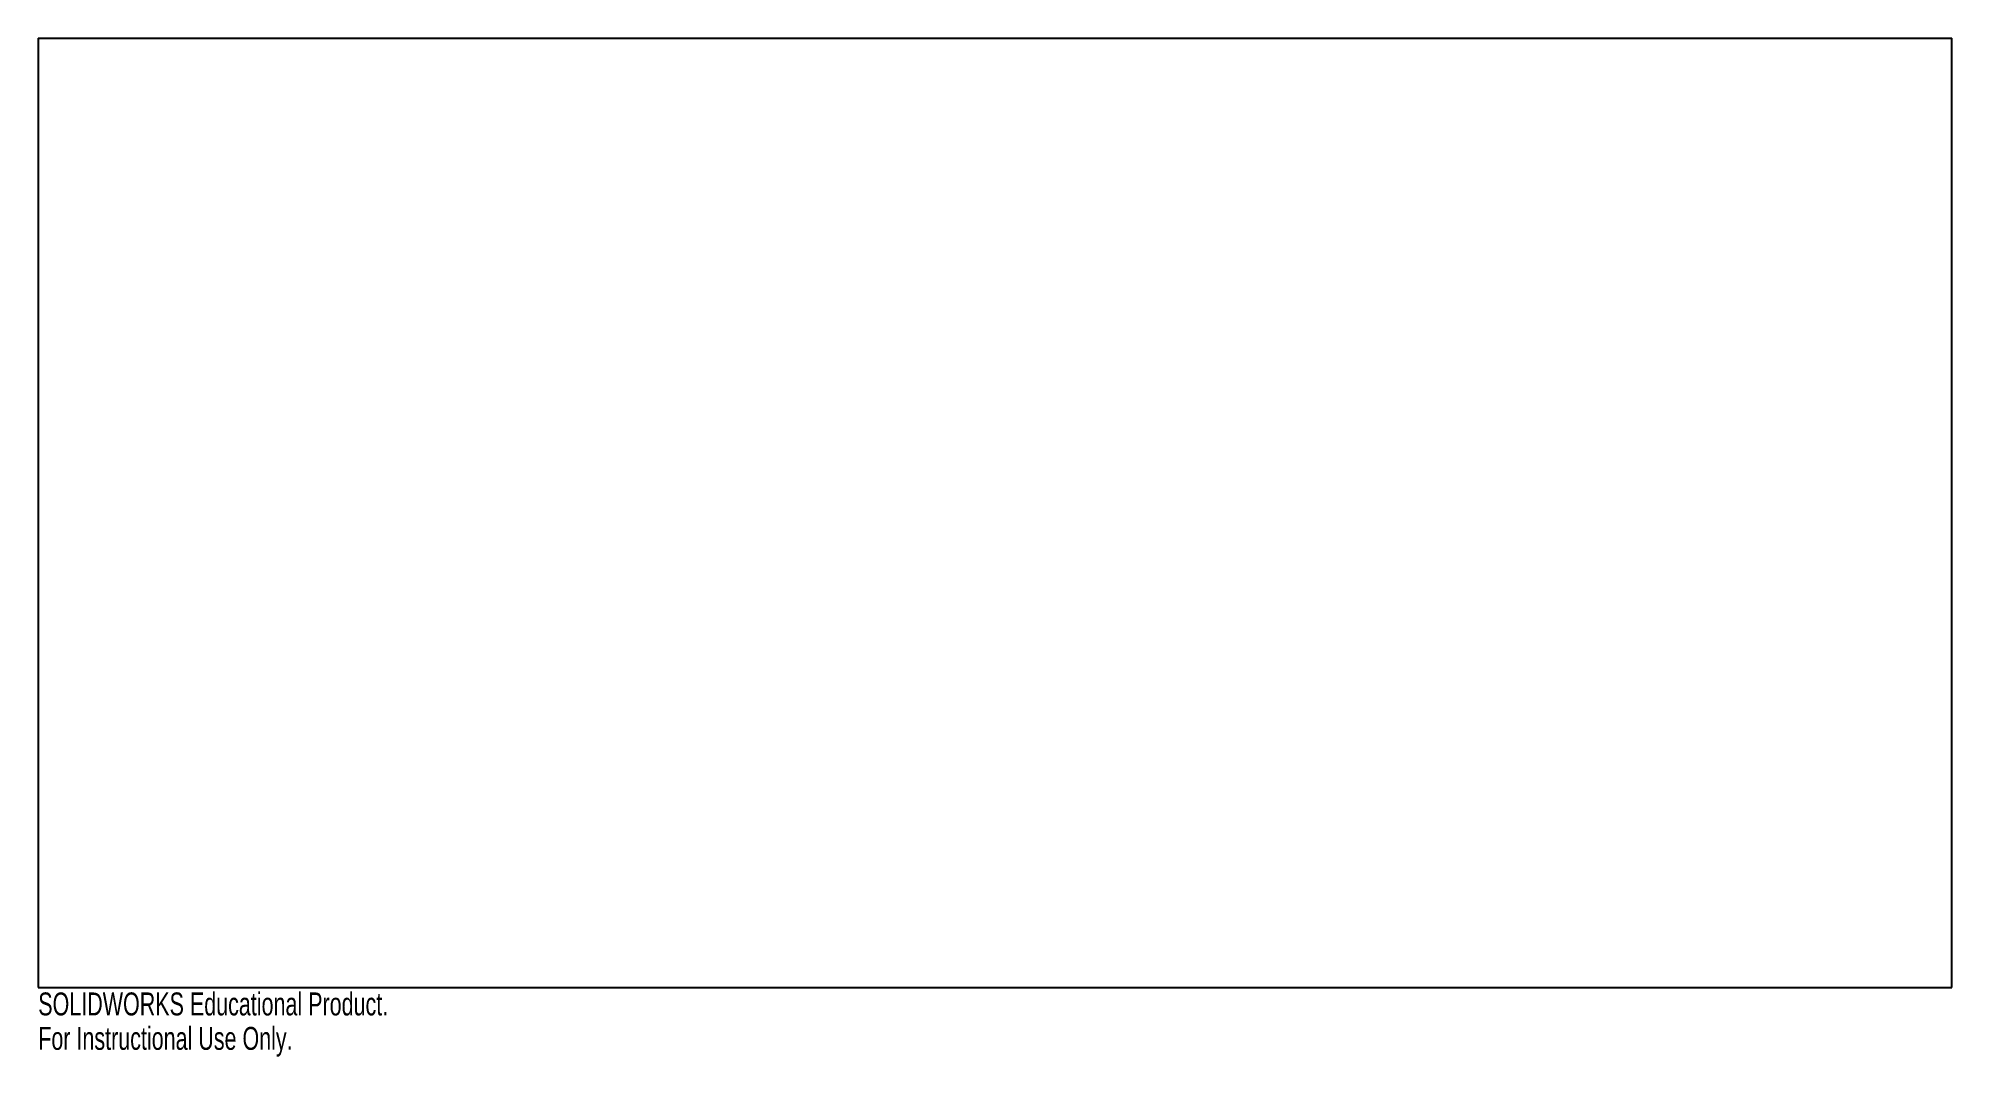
# Model space of a CAD drawing. Header units: millimetres. Extents: x -201 to 201, y -15 to 200.
import ezdxf

# ---------------------------------------------------------------- set-up
doc = ezdxf.new("R2010")
doc.units = ezdxf.units.MM
doc.styles.add('SLDTEXTSTYLE0', font='TXT', dxfattribs={"width": 0.7})

msp = doc.modelspace()

# ---------------------------------------------------------------- linework, layer by layer
at = {"color": 7, "linetype": 'Continuous', "lineweight": 25}
for p, q in [((-201.44, 200), (201.44, 200)), ((-201.44, 200), (-201.44, 0)), ((201.44, 0), (201.44, 200)), ((-201.44, 0), (201.44, 0))]:
    msp.add_line(p, q, dxfattribs=at)

# ---------------------------------------------------------------- texts
at = {"color": 7, "linetype": 'Continuous', "char_height": 4.8336, "attachment_point": 1, "style": 'SLDTEXTSTYLE0'}
for s, insert in [('SOLIDWORKS Educational Product.', (-201.44, -1.02)), ('For Instructional Use Only.', (-201.44, -8.27))]:
    msp.add_mtext(s, dxfattribs=dict(at, insert=insert))

doc.saveas('drawing.dxf')
